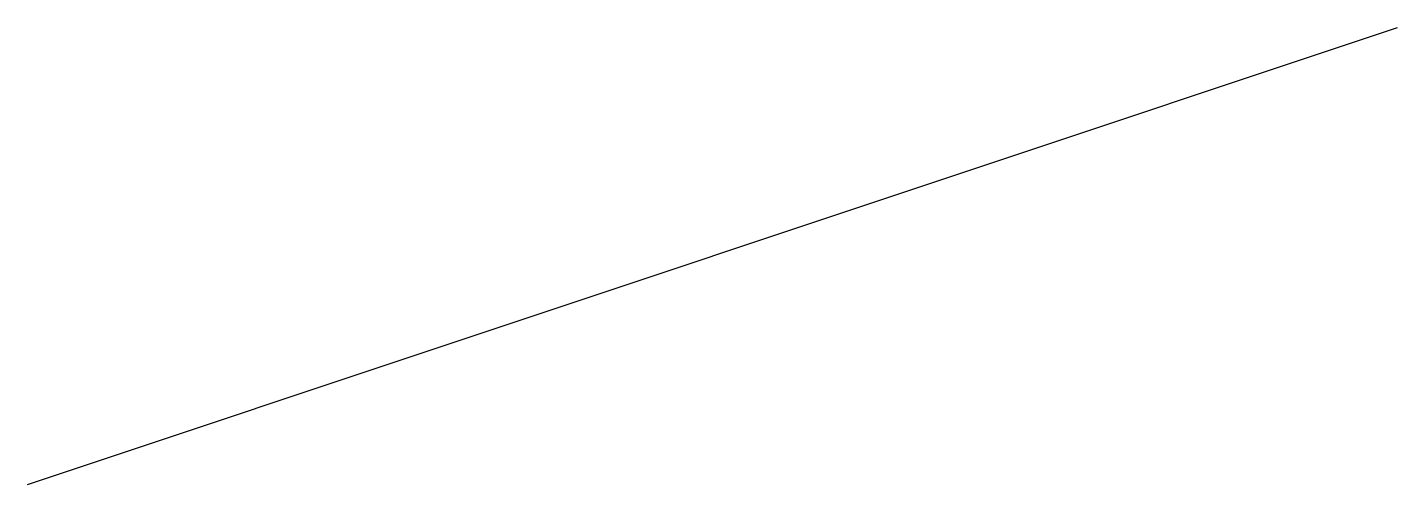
# Model space of a CAD drawing. Header units: millimetres. Extents: x 1 to 4, y 3 to 4.
import ezdxf

# ---------------------------------------------------------------- set-up
doc = ezdxf.new("R2010")
doc.units = ezdxf.units.MM

msp = doc.modelspace()

# ---------------------------------------------------------------- linework, layer by layer
msp.add_lwpolyline([(1, 3), (4, 4)])

doc.saveas('drawing.dxf')
